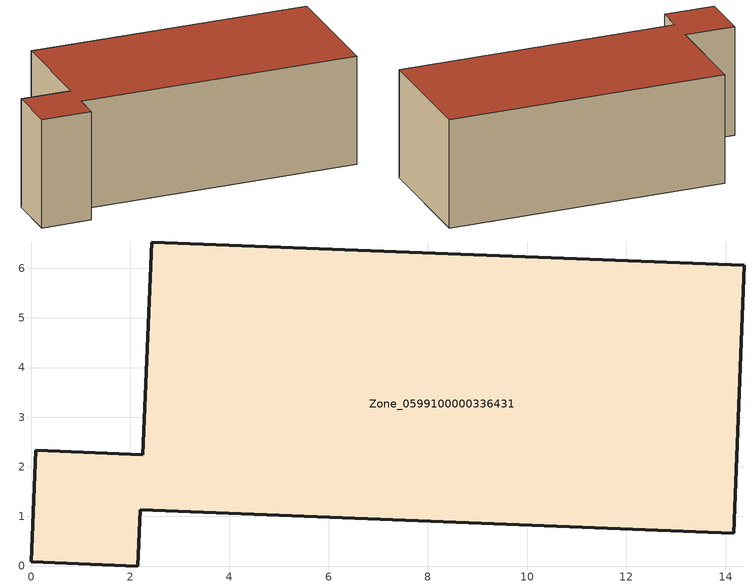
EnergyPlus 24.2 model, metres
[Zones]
Zone_0599100000336431
 floor ground (C_G): 14.38,6.06 14.16,0.66 2.2,1.13 2.15,0 0,0.09 0.1,2.33 2.25,2.24 2.43,6.53 z1.56
 wall outside (C_F): 2.25,2.24 0.1,2.33 0,0.09 2.15,0 2.2,1.13 14.16,0.66 14.38,6.06 2.43,6.53 2.25,2.24 z1.56:6.32
 roof outside (C_R): 14.38,6.06 2.43,6.53 2.25,2.24 0.1,2.33 0,0.09 2.15,0 2.2,1.13 14.16,0.66 z6.32
[BUILDING]
Pand.0599100000336431: North Axis=0; Terrain=City; Loads Convergence Tolerance Value=0.04; Temperature Convergence Tolerance Value=0.4; Solar Distribution=FullExterior; Maximum Number of Warmup Days=25; Minimum Number of Warmup Days=1
[Site:Location]
Rotterdam.The.Hague.AP_ZH_NLD Design_Conditions: Latitude=51.96; Longitude=4.45; Time Zone=1; Elevation=-4.5
[SITE:GROUNDTEMPERATURE:BUILDINGSURFACE]
18, 18, 18, 18, 18, 18, 18, 18, 18, 18, 18, 18
[MATERIAL] Thermal Absorptance=0.9; Solar Absorptance=0.7; Visible Absorptance=0.7
Name | Roughness | Thickness | Conductivity | Density | Specific Heat
G.TI.1975-1991 | MediumSmooth | 0.15 | 0.288461 | 540 | 1210
F.TI.1975-1991 | Rough | 0.3 | 0.230769 | 1920 | 840
R.TI.1975-1991 | MediumRough | 0.2 | 0.153846 | 1500 | 1000
[CONSTRUCTION]
C_G: G.TI.1975-1991
C_F: F.TI.1975-1991
C_R: R.TI.1975-1991
[ZONE]
Zone_0599100000336431: Type=1; Multiplier=1; Ceiling Height=Autocalculate; Volume=Autocalculate; Floor Area=autocalculate; Part of Total Floor Area=Yes
[ZONEINFILTRATION:DESIGNFLOWRATE]
Infil_Zone_0599100000336431: Zone or ZoneList or Space or SpaceList=Zone_0599100000336431; Schedule=AlwaysOn; Design Flow Rate Calculation Method=Flow/Area; Flow Rate per Floor Area=0.003; Constant Term Coefficient=1; Temperature Term Coefficient=0; Velocity Term Coefficient=0; Velocity Squared Term Coefficient=0
[HVACTEMPLATE:ZONE:IDEALLOADSAIRSYSTEM]
Zone_0599100000336431: Maximum Heating Supply Air Temperature=50; Minimum Cooling Supply Air Temperature=13; Maximum Heating Supply Air Humidity Ratio=0.0156; Minimum Cooling Supply Air Humidity Ratio=0.0077; Heating Limit=NoLimit; Cooling Limit=NoLimit; Dehumidification Control Type=ConstantSensibleHeatRatio; Cooling Sensible Heat Ratio=0.7; Dehumidification Setpoint=60; Humidification Control Type=None; Humidification Setpoint=30; Outdoor Air Method=None; Outdoor Air Flow Rate per Person=0.00944; Outdoor Air Flow Rate per Zone Floor Area=0; Outdoor Air Flow Rate per Zone=0; Demand Controlled Ventilation Type=None; Outdoor Air Economizer Type=NoEconomizer; Heat Recovery Type=None; Sensible Heat Recovery Effectiveness=0.7; Latent Heat Recovery Effectiveness=0.65
[ZONECONTROL:THERMOSTAT]
ThermostatControl_Zone_0599100000336431: Zone or ZoneList=Zone_0599100000336431; Control Type Schedule=DualSetpointControlType; Control 1=Thermostat_Zone_0599100000336431; Temperature Difference Between Cutout And Setpoint=0
[THERMOSTATSETPOINT:DUALSETPOINT]
Thermostat_Zone_0599100000336431: Heating Setpoint Temperature Schedule=HeatingSetpoint_Zone_0599100000336431; Cooling Setpoint Temperature Schedule=CoolingSetpoint_Zone_0599100000336431
[SCHEDULE:COMPACT]
HeatingSetpoint_Zone_0599100000336431: Through: 12/31, For: AllDays, Until: 24:00, 21
CoolingSetpoint_Zone_0599100000336431: Through: 12/31, For: AllDays, Until: 24:00, 24
DualSetpointControlType: Through: 12/31, For: AllDays, Until: 24:00, 4
AlwaysOn: Through: 12/31, For: AllDays, Until: 24:00, 1
